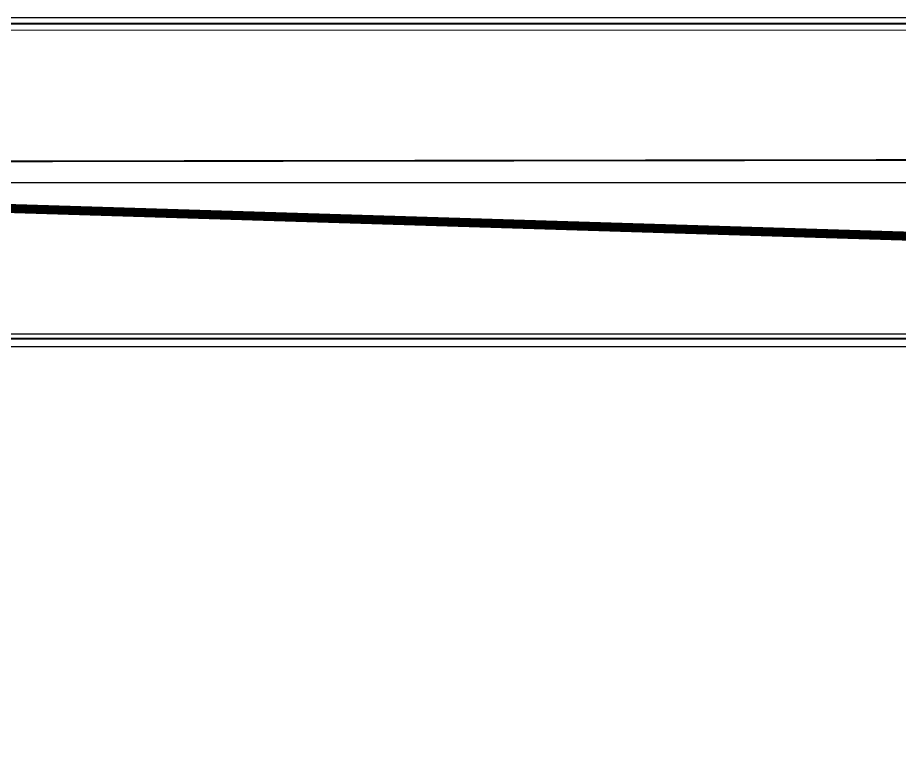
# Model space of a CAD drawing. Header units: millimetres. Extents: x -37020 to 35906, y -101 to 52234.
# Drawn here: x -215.473 to -210.603, y 318.881 to 322.891 of the extents above; entities that cross this region are included whole.
import ezdxf

# ---------------------------------------------------------------- set-up
doc = ezdxf.new("R2010")
doc.units = ezdxf.units.MM
for name, pattern in [('CENTROX2', [101.6, 63.5, -12.7, 12.7, -12.7]), ('DASHED2', [0.375, 0.25, -0.125]), ('TRAZO_Y_PUNTO2', [12.7, 6.35, -3.175, 0, -3.175])]:
    doc.linetypes.add(name, pattern=pattern)
for name, color, linetype in [('Catenaria', 2, 'Continuous'), ('Eje unifilar', 4, 'CENTROX2'), ('ME-RIELES', 240, 'TRAZO_Y_PUNTO2'), ('Porticos existentes lado puente', 5, 'Continuous'), ('unifilar VIAS Ppales', 5, 'DASHED2')]:
    doc.layers.add(name, color=color, linetype=linetype)

msp = doc.modelspace()

# ---------------------------------------------------------------- linework, layer by layer
at = {"layer": 'Catenaria', "color": 90, "ltscale": 0.1, "const_width": 0.01, "elevation": -11.48}
msp.add_lwpolyline([(35.4748, 322.1038), (3.6992, 321.7735), (-52.4617, 322.2083), (-107.4143, 322.1219), (-158.8467, 322.1789), (-218.1735, 322.0931), (-282.0546, 322.1683), (-282.0546, 322.1683), (-342.3177, 318.8864)], dxfattribs=at)
at = {"layer": 'Eje unifilar'}
msp.add_line((-219.2224, 321.9802), (-203.8824, 321.9802), dxfattribs=at)
at = {"layer": 'ME-RIELES', "color": 8, "ltscale": 0.1, "const_width": 0.01}
for points in [[(-342.2865, 322.8635), (59.3197, 322.8449)], [(-342.2865, 321.123), (59.3197, 321.1045)]]:
    msp.add_lwpolyline(points, dxfattribs=at)
at = {"layer": 'Porticos existentes lado puente', "color": 5, "ltscale": 0.1, "const_width": 0.05, "elevation": -11.48}
msp.add_lwpolyline([(-158.9341, 319.2082), (-206.2581, 321.5511), (-218.6249, 321.9321)], dxfattribs=at)
at = {"layer": 'unifilar VIAS Ppales', "color": 251, "linetype": 'Continuous', "ltscale": 10}
for p, q in [((-181.7274, 322.8881), (-219.2239, 322.8908, -20.7852)), ((-181.7274, 322.8182), (-219.2239, 322.8209, -20.7852)), ((-219.2209, 321.145, -20.7852), (-181.7274, 321.1422)), ((-219.2209, 321.0751, -20.7852), (-181.7274, 321.0724))]:
    msp.add_line(p, q, dxfattribs=at)

doc.saveas('drawing.dxf')
